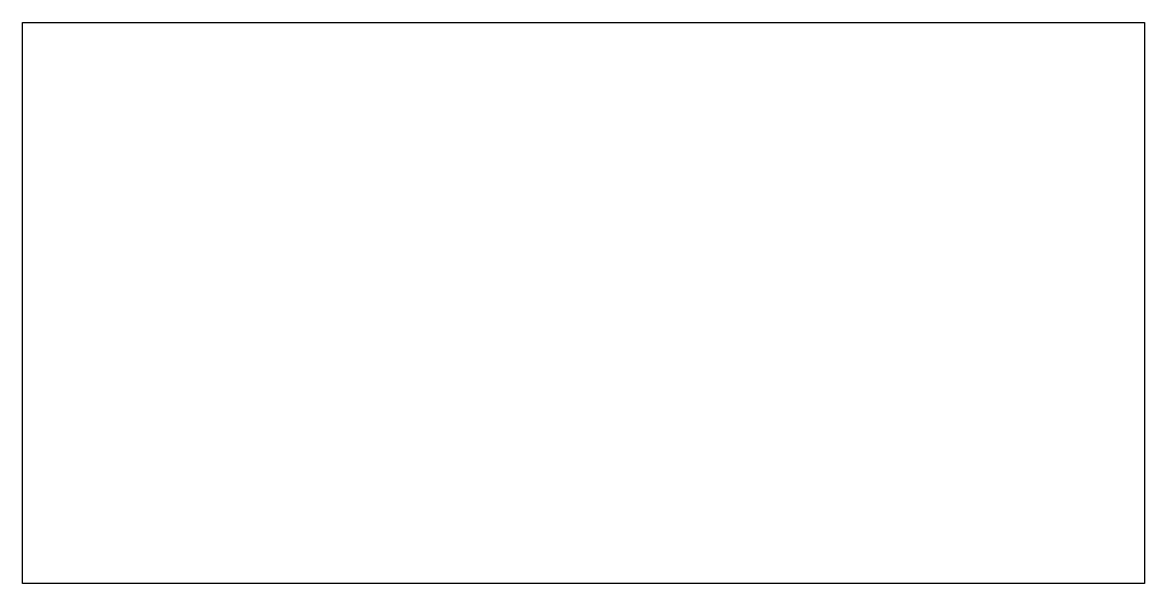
# Model space of a CAD drawing. Extents: x -1.25 to 1.25, y -0.62 to 0.62.
import ezdxf

# ---------------------------------------------------------------- set-up
doc = ezdxf.new("R2010")
doc.units = 0
doc.header["$LTSCALE"] = 12
doc.layers.add('POSTE', color=7, linetype='CONTINUOUS')

msp = doc.modelspace()

# ---------------------------------------------------------------- linework, layer by layer
at = {"layer": 'POSTE'}
msp.add_lwpolyline([(-1.248, 0.624), (1.248, 0.624), (1.248, -0.624), (-1.248, -0.624)], close=True, dxfattribs=at)

doc.saveas('drawing.dxf')
